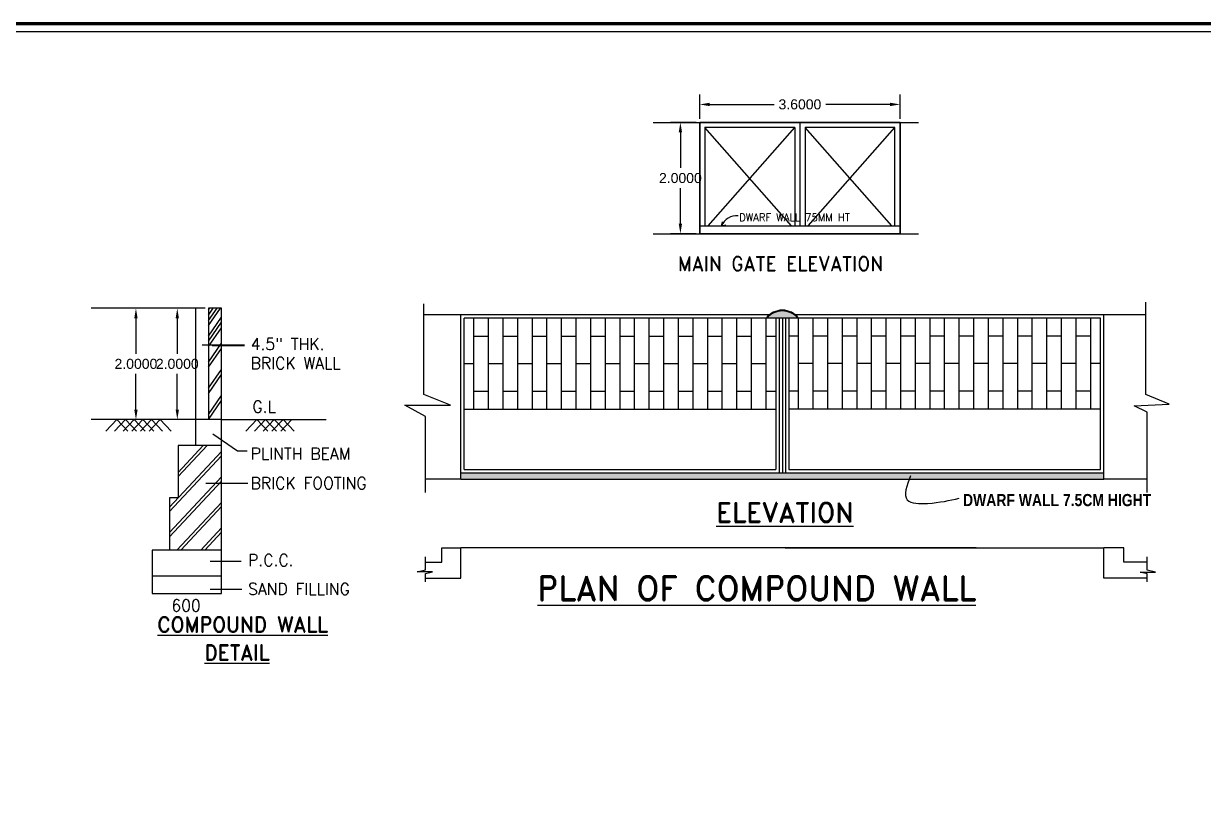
# Model space of a CAD drawing. Header units: metres. Extents: x 71870 to 72053, y 12512 to 13084.
# Drawn here: x 71909.07 to 71930.27, y 12999.74 to 13013.7 of the extents above; entities that cross this region are included whole.
import ezdxf

# ---------------------------------------------------------------- set-up
doc = ezdxf.new("R2010")
doc.units = ezdxf.units.M
doc.header["$MEASUREMENT"] = 0
doc.layers.get('Defpoints').update_dxf_attribs({"color": 6, "lineweight": 0})
doc.styles.add('R1', font='swisscb.ttf')
doc.styles.add('ROMAND', font='ROMAND.SHX')
doc.styles.get("Standard").update_dxf_attribs({"font": 'arial.ttf'})
doc.styles.add('T', font='ROMAND.shx', dxfattribs={"width": 0.9, "height": 10})
doc.styles.add('T1', font='ROMANS.shx', dxfattribs={"width": 0.96, "height": 4})
doc.dimstyles.get("Standard").update_dxf_attribs({"dimtxt": 0.18, "dimasz": 0.18, "dimexe": 0.18, "dimexo": 0.0625, "dimgap": 0.09, "dimtad": 0, "dimtih": 1, "dimtoh": 1, "dimdec": 4, "dimzin": 0, "dimdsep": 46, "dimtxsty": 'Standard', "dimcen": 0.09, "dimadec": 0, "dimazin": 0, "dimtfac": 1, "dimtdec": 4, "dimtofl": 0, "dimtmove": 0, "dimatfit": 3, "dimfxl": 0, "dimtolj": 1, "dimtzin": 0, "dimarcsym": 0})

# ---------------------------------------------------------------- blocks, each defined once
blk = doc.blocks.new('*D205')
at = {"color": 0, "lineweight": -2}
for p, q in [((71921.159, 13011.925), (71920.693, 13011.925)), ((71920.873, 13011.745), (71920.873, 13011.107)), ((71920.873, 13010.105), (71920.873, 13010.743)), ((71921.159, 13009.925), (71920.693, 13009.925))]:
    blk.add_line(p, q, dxfattribs=at)
at = {"color": 0, "lineweight": 25}
for points in [[(71920.843, 13011.745), (71920.903, 13011.745), (71920.873, 13011.925)], [(71920.843, 13010.105), (71920.903, 13010.105), (71920.873, 13009.925)]]:
    blk.add_solid(points, dxfattribs=at)
at = {"layer": 'Defpoints', "color": 0, "lineweight": 25}
for p in [(71920.873, 13011.925), (71921.221, 13011.925), (71921.221, 13009.925)]:
    blk.add_point(p, dxfattribs=at)
at = {"color": 0, "insert": (71920.873, 13010.925), "char_height": 0.18, "attachment_point": 5}
blk.add_mtext('\\A1;2.0000', dxfattribs=at)
blk = doc.blocks.new('*D206')
at = {"color": 0, "lineweight": -2}
for p, q in [((71921.221, 13011.988), (71921.221, 13012.429)), ((71924.821, 13011.988), (71924.821, 13012.429)), ((71921.401, 13012.249), (71922.558, 13012.249)), ((71924.641, 13012.249), (71923.485, 13012.249))]:
    blk.add_line(p, q, dxfattribs=at)
at = {"color": 0, "lineweight": 25}
for points in [[(71921.401, 13012.279), (71921.401, 13012.219), (71921.221, 13012.249)], [(71924.641, 13012.279), (71924.641, 13012.219), (71924.821, 13012.249)]]:
    blk.add_solid(points, dxfattribs=at)
at = {"layer": 'Defpoints', "color": 0, "lineweight": 25}
for p in [(71924.821, 13012.249), (71921.221, 13011.925), (71924.821, 13011.925)]:
    blk.add_point(p, dxfattribs=at)
at = {"color": 0, "insert": (71923.021, 13012.249), "char_height": 0.18, "attachment_point": 5}
blk.add_mtext('\\A1;3.6000', dxfattribs=at)
blk = doc.blocks.new('*D207')
at = {"color": 0, "lineweight": -2}
for p, q in [((71912.333, 13008.585), (71911.653, 13008.585)), ((71911.833, 13008.405), (71911.833, 13007.767)), ((71911.833, 13006.765), (71911.833, 13007.404)), ((71912.333, 13006.585), (71911.653, 13006.585))]:
    blk.add_line(p, q, dxfattribs=at)
at = {"color": 0, "lineweight": 25}
for points in [[(71911.803, 13008.405), (71911.863, 13008.405), (71911.833, 13008.585)], [(71911.803, 13006.765), (71911.863, 13006.765), (71911.833, 13006.585)]]:
    blk.add_solid(points, dxfattribs=at)
at = {"layer": 'Defpoints', "color": 0, "lineweight": 25}
for p in [(71911.833, 13008.585), (71912.395, 13008.585), (71912.395, 13006.585)]:
    blk.add_point(p, dxfattribs=at)
at = {"color": 0, "insert": (71911.833, 13007.585), "char_height": 0.18, "attachment_point": 5}
blk.add_mtext('\\A1;2.0000', dxfattribs=at)
blk = doc.blocks.new('*D208')
at = {"color": 0, "lineweight": -2}
for p, q in [((71912.333, 13008.585), (71910.91, 13008.585)), ((71911.09, 13008.405), (71911.09, 13007.767)), ((71911.09, 13006.765), (71911.09, 13007.404)), ((71912.333, 13006.585), (71910.91, 13006.585))]:
    blk.add_line(p, q, dxfattribs=at)
at = {"color": 0, "lineweight": 25}
for points in [[(71911.06, 13008.405), (71911.12, 13008.405), (71911.09, 13008.585)], [(71911.06, 13006.765), (71911.12, 13006.765), (71911.09, 13006.585)]]:
    blk.add_solid(points, dxfattribs=at)
at = {"layer": 'Defpoints', "color": 0, "lineweight": 25}
for p in [(71912.395, 13008.585), (71911.09, 13006.585), (71912.395, 13006.585)]:
    blk.add_point(p, dxfattribs=at)
at = {"color": 0, "insert": (71911.09, 13007.585), "char_height": 0.18, "attachment_point": 5}
blk.add_mtext('\\A1;2.0000', dxfattribs=at)

msp = doc.modelspace()

# ---------------------------------------------------------------- hatches: boundary and pattern name
at = {"lineweight": 25}
h = msp.add_hatch(color=8, dxfattribs=at)
h.paths.add_polyline_path([(71922.98522, 13008.40738, 0.46260975), (71922.42545, 13008.40738)], flags=16)
h.paths.add_polyline_path([(71922.98522, 13008.40738), (71922.99686, 13008.40738, 0.49398801), (71922.41354, 13008.40738), (71922.42545, 13008.40738, -0.46260975)])
msp.add_hatch(color=8, dxfattribs=at).paths.add_polyline_path([(71916.93036, 13005.62828), (71916.93036, 13005.51162), (71928.48004, 13005.51162), (71928.48004, 13005.62828)])

# ---------------------------------------------------------------- linework, layer by layer
at = {"color": 1}
for p, q in [((71920.38131, 13011.92504), (71925.15231, 13011.92504)), ((71924.82131, 13011.92504), (71921.22131, 13011.92504)), ((71921.22131, 13011.92504), (71921.22131, 13009.92504)), ((71921.31465, 13011.8317), (71921.31465, 13010.06504)), ((71922.87131, 13010.06504), (71921.31465, 13011.8317)), ((71922.92798, 13011.8317), (71921.31465, 13011.8317)), ((71921.37131, 13010.06504), (71922.92798, 13011.8317)), ((71922.92798, 13011.8317), (71922.92798, 13010.06504)), ((71923.02131, 13011.92504), (71923.02131, 13010.06504)), ((71924.72798, 13011.8317), (71923.11465, 13011.8317)), ((71924.67131, 13010.06504), (71923.11465, 13011.8317)), ((71923.11465, 13011.8317), (71923.11465, 13010.06504)), ((71923.17131, 13010.06504), (71924.72798, 13011.8317)), ((71924.72798, 13010.06504), (71924.72798, 13011.8317)), ((71924.82131, 13009.92504), (71924.82131, 13011.92504)), ((71921.22131, 13010.06504), (71924.82131, 13010.06504)), ((71920.38131, 13009.92504), (71925.15231, 13009.92504))]:
    msp.add_line(p, q, dxfattribs=at)
for p, q in [((71921.61384, 13010.06504), (71921.62689, 13010.14061)), ((71921.61384, 13010.06504), (71921.68824, 13010.08363)), ((71912.16047, 13008.5855), (71910.28367, 13008.5855)), ((71912.16047, 13008.5855), (71912.16047, 13006.5855)), ((71912.39507, 13008.5855), (71912.39507, 13006.5855)), ((71912.39507, 13008.2727), (71912.6106, 13008.5855)), ((71912.62967, 13008.5855), (71912.39507, 13008.5855)), ((71912.39507, 13008.36458), (71912.54729, 13008.5855)), ((71912.39507, 13008.4623), (71912.47996, 13008.5855)), ((71912.39507, 13008.55418), (71912.41665, 13008.5855)), ((71912.62967, 13006.5855), (71912.62967, 13008.5855)), ((71912.39507, 13008.08498), (71912.62967, 13008.42547)), ((71912.39507, 13007.9931), (71912.62967, 13008.33358)), ((71912.39507, 13007.89538), (71912.62967, 13008.23587)), ((71912.39507, 13007.61578), (71912.62967, 13007.95627)), ((71912.28245, 13007.92917), (71913.0382, 13007.92917)), ((71912.39507, 13007.5239), (71912.62967, 13007.86438)), ((71912.46239, 13007.91832), (71913.0382, 13007.91832)), ((71912.39507, 13007.14658), (71912.62967, 13007.48707)), ((71912.39507, 13007.0547), (71912.62967, 13007.39518)), ((71912.39507, 13006.67738), (71912.62967, 13007.01787)), ((71912.39507, 13006.5855), (71912.62967, 13006.92598)), ((71912.16047, 13006.5855), (71910.28367, 13006.5855)), ((71910.54658, 13006.37696), (71910.74481, 13006.5855)), ((71910.70298, 13006.37696), (71910.90121, 13006.5855)), ((71910.94303, 13006.37696), (71910.74481, 13006.5855)), ((71910.85938, 13006.37696), (71911.05761, 13006.5855)), ((71911.09943, 13006.37696), (71910.90121, 13006.5855)), ((71911.01578, 13006.37696), (71911.21401, 13006.5855)), ((71911.25583, 13006.37696), (71911.05761, 13006.5855)), ((71911.17218, 13006.37696), (71911.37041, 13006.5855)), ((71911.41223, 13006.37696), (71911.21401, 13006.5855)), ((71911.32858, 13006.37696), (71911.52681, 13006.5855)), ((71911.56863, 13006.37696), (71911.37041, 13006.5855)), ((71911.72503, 13006.37696), (71911.52681, 13006.5855)), ((71912.62967, 13006.5855), (71912.16047, 13006.5855)), ((71912.16047, 13006.5855), (71912.16047, 13006.1163)), ((71912.62967, 13006.1163), (71912.62967, 13006.5855)), ((71912.62967, 13006.5855), (71914.50647, 13006.5855)), ((71913.06512, 13006.37696), (71913.26334, 13006.5855)), ((71913.22152, 13006.37696), (71913.41974, 13006.5855)), ((71913.46157, 13006.37696), (71913.26334, 13006.5855)), ((71913.37792, 13006.37696), (71913.57614, 13006.5855)), ((71913.61797, 13006.37696), (71913.41974, 13006.5855)), ((71913.53432, 13006.37696), (71913.73254, 13006.5855)), ((71913.77437, 13006.37696), (71913.57614, 13006.5855)), ((71913.69072, 13006.37696), (71913.88894, 13006.5855)), ((71913.93077, 13006.37696), (71913.73254, 13006.5855)), ((71912.47121, 13006.3312), (71912.91726, 13006.02379)), ((71912.62967, 13006.1163), (71911.84767, 13006.1163)), ((71911.84767, 13006.1163), (71911.84767, 13005.1779)), ((71911.84767, 13005.55864), (71912.37025, 13006.1163)), ((71911.84767, 13005.63489), (71912.2988, 13006.1163)), ((71912.62967, 13005.1779), (71912.62967, 13006.1163)), ((71911.69127, 13005.01053), (71912.62967, 13006.01193)), ((71911.69127, 13004.93429), (71912.62967, 13005.93569)), ((71912.91726, 13006.02379), (71913.08645, 13006.02379)), ((71911.69127, 13004.55307), (71912.62967, 13005.55447)), ((71911.69127, 13004.47683), (71912.62967, 13005.47823)), ((71912.34816, 13005.43971), (71913.10183, 13005.43971)), ((71911.84767, 13005.1779), (71911.69127, 13005.1779)), ((71911.69127, 13005.1779), (71911.69127, 13004.2395)), ((71911.8261, 13004.2395), (71912.62967, 13005.09702)), ((71911.89755, 13004.2395), (71912.62967, 13005.02077)), ((71912.62967, 13004.2395), (71912.62967, 13005.1779)), ((71912.25478, 13004.2395), (71912.62967, 13004.63956)), ((71912.32623, 13004.2395), (71912.62967, 13004.56332)), ((71912.62967, 13004.2395), (71911.37847, 13004.2395)), ((71911.37847, 13004.2395), (71911.37847, 13003.4575)), ((71912.62967, 13003.4575), (71912.62967, 13004.2395)), ((71912.42507, 13004.04098), (71912.97879, 13004.04098)), ((71912.62967, 13003.7703), (71911.37847, 13003.7703)), ((71912.42507, 13003.53375), (71912.99417, 13003.53375)), ((71911.37847, 13003.4575), (71912.62967, 13003.4575))]:
    msp.add_line(p, q)
at = {"color": 8, "lineweight": 25}
for p, q in [((71916.26141, 13007.03424), (71916.26141, 13008.66419)), ((71929.23409, 13007.03424), (71929.23409, 13008.69596)), ((71916.93036, 13008.46571), (71916.26141, 13008.46571)), ((71922.46935, 13008.46571), (71916.93036, 13008.46571)), ((71916.93036, 13005.51162), (71916.93036, 13008.46571)), ((71922.99686, 13008.40738), (71916.98869, 13008.40738)), ((71916.98869, 13005.68661), (71916.98869, 13008.40738)), ((71917.16368, 13006.77409), (71917.16368, 13008.40738)), ((71917.42618, 13006.77409), (71917.42618, 13008.40738)), ((71917.68867, 13006.77409), (71917.68867, 13008.40738)), ((71917.95116, 13006.77409), (71917.95116, 13008.40738)), ((71918.21365, 13006.77409), (71918.21365, 13008.40738)), ((71918.47615, 13006.77409), (71918.47615, 13008.40738)), ((71918.73864, 13006.77409), (71918.73864, 13008.40738)), ((71919.00113, 13006.77409), (71919.00113, 13008.40738)), ((71919.26363, 13006.77409), (71919.26363, 13008.40738)), ((71919.52612, 13006.77409), (71919.52612, 13008.40738)), ((71919.78861, 13006.77409), (71919.78861, 13008.40738)), ((71920.0511, 13006.77409), (71920.0511, 13008.40738)), ((71920.3136, 13006.77409), (71920.3136, 13008.40738)), ((71920.57609, 13006.77409), (71920.57609, 13008.40738)), ((71920.83858, 13006.77409), (71920.83858, 13008.40738)), ((71921.10108, 13006.77409), (71921.10108, 13008.40738)), ((71921.36357, 13006.77409), (71921.36357, 13008.40738)), ((71921.62606, 13006.77409), (71921.62606, 13008.40738)), ((71921.88855, 13006.77409), (71921.88855, 13008.40738)), ((71922.15105, 13006.77409), (71922.15105, 13008.40738)), ((71922.41354, 13006.77409), (71922.41354, 13008.40738)), ((71922.58853, 13008.40738), (71922.58853, 13005.68661)), ((71922.64687, 13008.40738), (71922.64687, 13005.62828)), ((71922.7052, 13008.40738), (71922.7052, 13005.62828)), ((71922.76353, 13008.40738), (71922.76353, 13005.62828)), ((71922.82186, 13008.40738), (71922.82186, 13005.68661)), ((71928.48004, 13008.46571), (71922.94105, 13008.46571)), ((71928.42171, 13008.40738), (71922.99686, 13008.40738)), ((71922.99686, 13006.77409), (71922.99686, 13008.40738)), ((71923.25935, 13006.77409), (71923.25935, 13008.40738)), ((71923.52184, 13006.77409), (71923.52184, 13008.40738)), ((71923.78434, 13006.77409), (71923.78434, 13008.40738)), ((71924.04683, 13006.77409), (71924.04683, 13008.40738)), ((71924.30932, 13006.77409), (71924.30932, 13008.40738)), ((71924.57181, 13006.77409), (71924.57181, 13008.40738)), ((71924.83431, 13006.77409), (71924.83431, 13008.40738)), ((71925.0968, 13006.77409), (71925.0968, 13008.40738)), ((71925.35929, 13006.77409), (71925.35929, 13008.40738)), ((71925.62179, 13006.77409), (71925.62179, 13008.40738)), ((71925.88428, 13006.77409), (71925.88428, 13008.40738)), ((71926.14677, 13006.77409), (71926.14677, 13008.40738)), ((71926.40926, 13006.77409), (71926.40926, 13008.40738)), ((71926.67176, 13006.77409), (71926.67176, 13008.40738)), ((71926.93425, 13006.77409), (71926.93425, 13008.40738)), ((71927.19674, 13006.77409), (71927.19674, 13008.40738)), ((71927.45923, 13006.77409), (71927.45923, 13008.40738)), ((71927.72173, 13006.77409), (71927.72173, 13008.40738)), ((71927.98422, 13006.77409), (71927.98422, 13008.40738)), ((71928.24671, 13006.77409), (71928.24671, 13008.40738)), ((71928.42171, 13005.68661), (71928.42171, 13008.40738)), ((71929.23409, 13008.46571), (71928.48004, 13008.46571)), ((71928.48004, 13005.51162), (71928.48004, 13008.46571)), ((71917.16368, 13008.08656), (71917.42618, 13008.08656)), ((71917.68867, 13008.08656), (71917.95116, 13008.08656)), ((71918.21365, 13008.08656), (71918.47615, 13008.08656)), ((71918.73864, 13008.08656), (71919.00113, 13008.08656)), ((71919.26363, 13008.08656), (71919.52612, 13008.08656)), ((71919.78861, 13008.08656), (71920.0511, 13008.08656)), ((71920.3136, 13008.08656), (71920.57609, 13008.08656)), ((71920.83858, 13008.08656), (71921.10108, 13008.08656)), ((71921.36357, 13008.08656), (71921.62606, 13008.08656)), ((71921.88855, 13008.08656), (71922.15105, 13008.08656)), ((71922.41354, 13008.08656), (71922.58853, 13008.08656)), ((71922.99686, 13008.08656), (71922.82186, 13008.08656)), ((71923.52184, 13008.08656), (71923.25935, 13008.08656)), ((71924.04683, 13008.08656), (71923.78434, 13008.08656)), ((71924.57181, 13008.08656), (71924.30932, 13008.08656)), ((71925.0968, 13008.08656), (71924.83431, 13008.08656)), ((71925.62179, 13008.08656), (71925.35929, 13008.08656)), ((71926.14677, 13008.08656), (71925.88428, 13008.08656)), ((71926.67176, 13008.08656), (71926.40926, 13008.08656)), ((71927.19674, 13008.08656), (71926.93425, 13008.08656)), ((71927.72173, 13008.08656), (71927.45923, 13008.08656)), ((71928.24671, 13008.08656), (71927.98422, 13008.08656)), ((71916.98869, 13007.59074), (71917.16368, 13007.59074)), ((71917.42618, 13007.59074), (71917.68867, 13007.59074)), ((71917.95116, 13007.59074), (71918.21365, 13007.59074)), ((71918.47615, 13007.59074), (71918.73864, 13007.59074)), ((71919.00113, 13007.59074), (71919.26363, 13007.59074)), ((71919.52612, 13007.59074), (71919.78861, 13007.59074)), ((71920.0511, 13007.59074), (71920.3136, 13007.59074)), ((71920.57609, 13007.59074), (71920.83858, 13007.59074)), ((71921.10108, 13007.59074), (71921.36357, 13007.59074)), ((71921.62606, 13007.59074), (71921.88855, 13007.59074)), ((71922.15105, 13007.59074), (71922.41354, 13007.59074)), ((71923.25935, 13007.59074), (71922.99686, 13007.59074)), ((71923.78434, 13007.59074), (71923.52184, 13007.59074)), ((71924.30932, 13007.59074), (71924.04683, 13007.59074)), ((71924.83431, 13007.59074), (71924.57181, 13007.59074)), ((71925.35929, 13007.59074), (71925.0968, 13007.59074)), ((71925.88428, 13007.59074), (71925.62179, 13007.59074)), ((71926.40926, 13007.59074), (71926.14677, 13007.59074)), ((71926.93425, 13007.59074), (71926.67176, 13007.59074)), ((71927.45923, 13007.59074), (71927.19674, 13007.59074)), ((71927.98422, 13007.59074), (71927.72173, 13007.59074)), ((71928.42171, 13007.59074), (71928.24671, 13007.59074)), ((71917.16368, 13007.09492), (71917.42618, 13007.09492)), ((71917.68867, 13007.09492), (71917.95116, 13007.09492)), ((71918.21365, 13007.09492), (71918.47615, 13007.09492)), ((71918.73864, 13007.09492), (71919.00113, 13007.09492)), ((71919.26363, 13007.09492), (71919.52612, 13007.09492)), ((71919.78861, 13007.09492), (71920.0511, 13007.09492)), ((71920.3136, 13007.09492), (71920.57609, 13007.09492)), ((71920.83858, 13007.09492), (71921.10108, 13007.09492)), ((71921.36357, 13007.09492), (71921.62606, 13007.09492)), ((71921.88855, 13007.09492), (71922.15105, 13007.09492)), ((71922.41354, 13007.09492), (71922.58853, 13007.09492)), ((71922.99686, 13007.09492), (71922.82186, 13007.09492)), ((71923.52184, 13007.09492), (71923.25935, 13007.09492)), ((71924.04683, 13007.09492), (71923.78434, 13007.09492)), ((71924.57181, 13007.09492), (71924.30932, 13007.09492)), ((71925.0968, 13007.09492), (71924.83431, 13007.09492)), ((71925.62179, 13007.09492), (71925.35929, 13007.09492)), ((71926.14677, 13007.09492), (71925.88428, 13007.09492)), ((71926.67176, 13007.09492), (71926.40926, 13007.09492)), ((71927.19674, 13007.09492), (71926.93425, 13007.09492)), ((71927.72173, 13007.09492), (71927.45923, 13007.09492)), ((71928.24671, 13007.09492), (71927.98422, 13007.09492)), ((71916.74265, 13006.84466), (71916.26141, 13007.03424)), ((71929.65362, 13006.85934), (71929.23409, 13007.03424)), ((71916.29058, 13006.6405), (71915.91982, 13006.84466)), ((71915.91982, 13006.84466), (71916.74265, 13006.84466)), ((71916.98869, 13006.77409), (71922.58853, 13006.77409)), ((71928.42171, 13006.77409), (71922.82186, 13006.77409)), ((71929.0253, 13006.83118), (71929.65362, 13006.85934)), ((71929.26325, 13006.71608), (71929.0253, 13006.83118)), ((71929.26325, 13005.27595), (71929.26325, 13006.71608)), ((71916.29058, 13005.27595), (71916.29058, 13006.6405)), ((71916.93036, 13005.62828), (71928.48004, 13005.62828)), ((71916.98869, 13005.68661), (71922.58853, 13005.68661)), ((71922.82186, 13005.68661), (71928.42171, 13005.68661)), ((71916.93036, 13005.51162), (71916.29058, 13005.51162)), ((71916.93036, 13005.51162), (71928.48004, 13005.51162)), ((71929.26325, 13005.51162), (71928.48004, 13005.51162)), ((71916.5874, 13004.28213), (71916.93036, 13004.28213)), ((71916.5874, 13004.02311), (71916.5874, 13004.28213)), ((71916.93036, 13003.73502), (71916.93036, 13004.28213)), ((71926.19001, 13004.28213), (71916.93036, 13004.28213)), ((71922.75641, 13004.28213), (71928.48004, 13004.28213)), ((71928.48004, 13003.73502), (71928.48004, 13004.28213)), ((71928.84116, 13004.28213), (71928.48004, 13004.28213)), ((71928.84116, 13004.02311), (71928.84116, 13004.28213)), ((71916.29058, 13003.88138), (71916.29058, 13004.11791)), ((71916.29058, 13004.02311), (71916.5874, 13004.02311)), ((71929.26325, 13004.02311), (71928.84116, 13004.02311)), ((71929.26325, 13003.87974), (71929.26325, 13004.11627)), ((71916.14143, 13003.8459), (71916.29058, 13003.88138)), ((71916.41841, 13003.8459), (71916.14143, 13003.8459)), ((71916.29058, 13003.81516), (71916.41841, 13003.8459)), ((71916.29058, 13003.67088), (71916.29058, 13003.81516)), ((71916.29058, 13003.73502), (71916.93036, 13003.73502)), ((71929.26325, 13003.73502), (71928.48004, 13003.73502)), ((71929.26325, 13003.81351), (71929.13541, 13003.84426)), ((71929.13541, 13003.84426), (71929.4124, 13003.84426)), ((71929.4124, 13003.84426), (71929.26325, 13003.87974)), ((71929.26325, 13003.66923), (71929.26325, 13003.81351))]:
    msp.add_line(p, q, dxfattribs=at)
at = {"lineweight": 80}
msp.add_lwpolyline([(71886.69776, 12933.90452), (71886.69776, 13013.70204), (71999.39652, 13013.70204), (71999.39652, 12933.90452)], close=True, dxfattribs=at)
at = {"lineweight": 25}
msp.add_lwpolyline([(71886.84085, 12934.04761), (71886.84085, 13013.55895), (71999.25343, 13013.55895), (71999.25343, 12934.04761)], close=True, dxfattribs=at)
msp.add_lwpolyline([(71921.22131, 13011.92504), (71924.82131, 13011.92504), (71924.82131, 13009.92504), (71921.22131, 13009.92504)], close=True)
msp.add_arc((71921.87947, 13009.96313), 0.28451, 83.35485, 159.011928)
at = {"color": 8, "lineweight": 25}
for centre, start, end in [((71922.7052, 13008.18421), 37.422361, 142.577639), ((71922.70533, 13008.16961), 40.348557, 139.651443), ((71922.70533, 13008.16961), 37.422361, 37.456365)]:
    msp.add_arc(centre, 0.36725, start, end, dxfattribs=at)
msp.add_spline([(71925.00731, 13005.5728), (71924.94898, 13005.14082), (71925.31356, 13005.07851), (71925.88381, 13005.16998)], degree=3, dxfattribs=at)

# ---------------------------------------------------------------- texts
at = {"style": 'T1', "width": 0.96}
for s, height, p in [('DWARF WALL 75MM HT', 0.1375015, (71921.92821, 13010.14925)), ('4.5" THK.', 0.213747, (71913.15101, 13007.8367)), ('BRICK WALL', 0.213747, (71913.15101, 13007.49063)), ('G.L', 0.213747, (71913.18281, 13006.70895)), ('PLINTH BEAM', 0.2137467, (71913.15101, 13005.86524)), ('BRICK FOOTING', 0.2137467, (71913.15101, 13005.3343)), ('P.C.C.', 0.213747, (71913.10487, 13003.95142)), ('SAND FILLING', 0.2137467, (71913.10487, 13003.43341)), ('600', 0.213747, (71911.72674, 13003.13477))]:
    msp.add_text(s, height=height, dxfattribs=at).set_placement(p)
at = {"color": 5, "style": 'T', "width": 0.96}
for s, height, p in [('MAIN GATE ELEVATION', 0.2571166, (71920.82476, 13009.25972)), ('%%UCOMPOUND WALL%%U', 0.2754821, (71911.47523, 13002.76311)), ('%%UDETAIL%%U', 0.2754821, (71912.32237, 13002.25843))]:
    msp.add_text(s, height=height, dxfattribs=at).set_placement(p)
at = {"color": 8, "lineweight": 25}
for s, height, style, p in [('DWARF WALL 7.5CM HIGHT', 0.218744, 'R1', (71925.95213, 13005.02853)), ('%%UELEVATION', 0.3493828, 'ROMAND', (71921.51379, 13004.74051)), ('%%UPLAN OF COMPOUND WALL', 0.4367285, 'ROMAND', (71918.30365, 13003.33314))]:
    msp.add_text(s, height=height, dxfattribs=dict(at, style=style)).set_placement(p)

# ---------------------------------------------------------------- dimensions: what is measured, and where the dimension line sits
at = {"color": 2}
dim = msp.add_linear_dim(base=(71924.82131, 13012.2493), p1=(71921.22131, 13011.92504), p2=(71924.82131, 13011.92504), dimstyle='Standard', override={"dimscale": 1}, dxfattribs=at)
dim.commit()
dim.dimension.update_dxf_attribs({"geometry": '*D206', "text_midpoint": (71923.02131, 13012.2493)})
at = {"color": 1}
for base, p1, p2, picture, middle in [((71920.87288, 13011.92504), (71921.22131, 13009.92504), (71921.22131, 13011.92504), '*D205', (71920.87288, 13010.92504)), ((71911.83303, 13008.5855), (71912.39507, 13006.5855), (71912.39507, 13008.5855), '*D207', (71911.83303, 13007.5855))]:
    dim = msp.add_linear_dim(base=base, p1=p1, p2=p2, angle=90, dimstyle='Standard', override={"dimscale": 1}, dxfattribs=at)
    dim.commit()
    dim.dimension.update_dxf_attribs({"geometry": picture, "text_midpoint": middle})
at = {"color": 2}
dim = msp.add_linear_dim(base=(71911.08968, 13006.5855), p1=(71912.39507, 13008.5855), p2=(71912.39507, 13006.5855), angle=90, dimstyle='Standard', override={"dimscale": 1}, dxfattribs=at)
dim.commit()
dim.dimension.update_dxf_attribs({"geometry": '*D208', "text_midpoint": (71911.08968, 13007.5855)})

doc.saveas('drawing.dxf')
